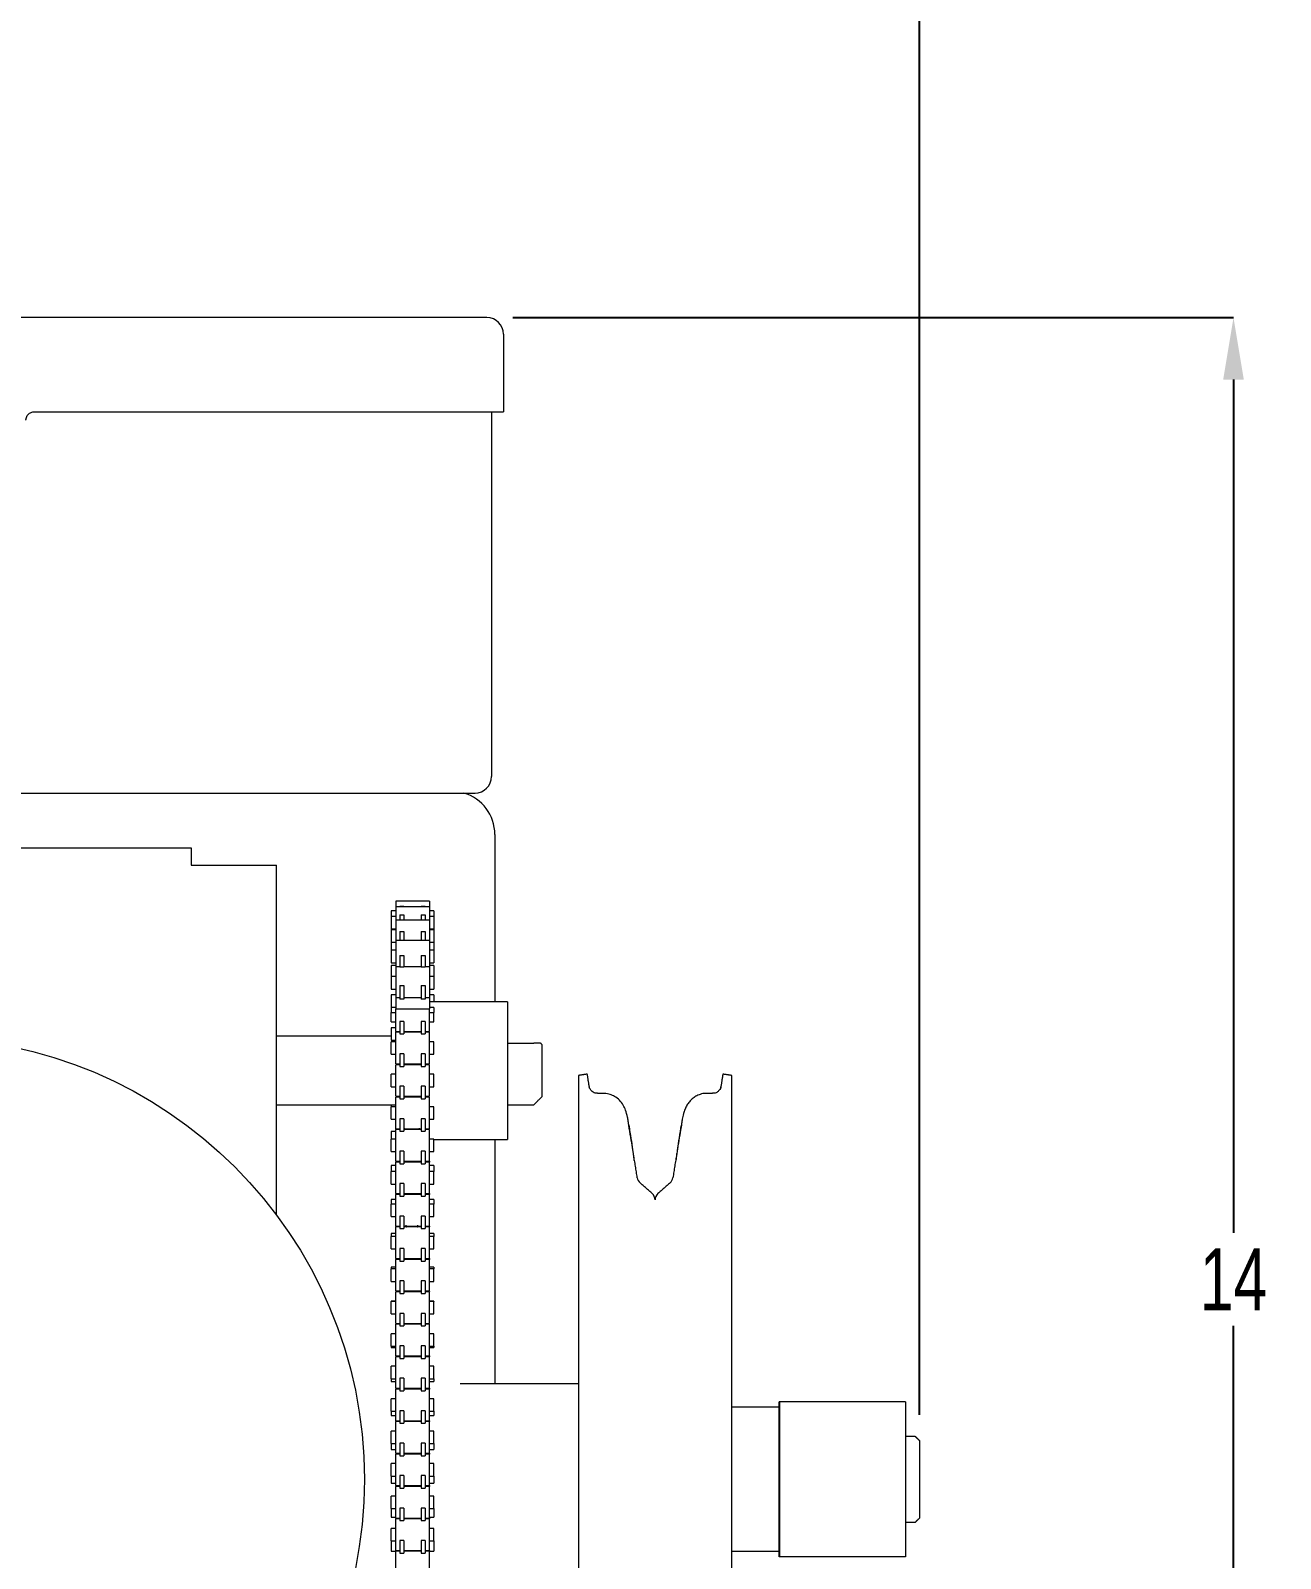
# Model space of a CAD drawing. Header units: inches. Extents: x 2.1 to 23.7, y 8.4 to 18.5.
# Drawn here: x 8.94 to 11.967, y 11.264 to 14.965 of the extents above; entities that cross this region are included whole.
import ezdxf

# ---------------------------------------------------------------- set-up
doc = ezdxf.new("R2010")
doc.units = ezdxf.units.IN
doc.header["$MEASUREMENT"] = 0
doc.header["$PDSIZE"] = -1
doc.layers.add('DIM', color=1, linetype='Continuous')
doc.styles.add('SLDTEXTSTYLE0', font='ARIAL.TTF', dxfattribs={"width": 0.7})
doc.dimstyles.new('SLDDIMSTYLE0', dxfattribs={"dimtxt": 0.15, "dimasz": 0.15, "dimexe": 0, "dimexo": 0.0625, "dimgap": 0.0375, "dimtad": 0, "dimtih": 1, "dimtoh": 1, "dimdec": 3, "dimlfac": 3, "dimrnd": 1e-09, "dimzin": 12, "dimdsep": 46, "dimtxsty": 'SLDTEXTSTYLE0', "dimsah": 1, "dimcen": 0.09, "dimadec": 0, "dimazin": 0, "dimtfac": 1, "dimtdec": 3, "dimtofl": 0, "dimtmove": 0, "dimatfit": 3, "dimfxl": 0, "dimtolj": 1, "dimtzin": 12, "dimarcsym": 0})

# ---------------------------------------------------------------- blocks, each defined once
blk = doc.blocks.new('*D10')
at = {"color": 0, "linetype": 'ByBlock', "lineweight": -2}
for p, q in [((10.1076, 14.2697), (11.8529, 14.2697)), ((11.8529, 14.1197), (11.8529, 12.053)), ((11.8529, 9.7607), (11.8529, 11.8274)), ((9.8657, 9.6107), (11.8529, 9.6107))]:
    blk.add_line(p, q, dxfattribs=at)
at = {"color": 0, "linetype": 'ByBlock'}
for points in [[(11.8529, 14.2697), (11.8279, 14.1197), (11.8779, 14.1197)], [(11.8529, 9.6107), (11.8279, 9.7607), (11.8779, 9.7607)]]:
    blk.add_solid(points, dxfattribs=at)
at = {"layer": 'DEFPOINTS', "color": 0, "linetype": 'ByBlock'}
for p in [(10.0451, 14.2697), (9.8032, 9.6107)]:
    blk.add_point(p, dxfattribs=at)
at = {"color": 0, "linetype": 'ByBlock', "insert": (11.8529, 11.9402), "char_height": 0.15, "attachment_point": 5, "style": 'SLDTEXTSTYLE0'}
blk.add_mtext('14', dxfattribs=at)
blk = doc.blocks.new('*D11')
at = {"color": 0, "linetype": 'ByBlock', "lineweight": -2}
for p, q in [((5.5116, 17.2565), (5.5116, 18.069)), ((5.6616, 18.069), (7.6176, 18.069)), ((10.9422, 18.069), (8.9862, 18.069)), ((11.0922, 11.6122), (11.0922, 18.069))]:
    blk.add_line(p, q, dxfattribs=at)
at = {"color": 0, "linetype": 'ByBlock'}
for points in [[(5.5116, 18.069), (5.6616, 18.094), (5.6616, 18.044)], [(11.0922, 18.069), (10.9422, 18.094), (10.9422, 18.044)]]:
    blk.add_solid(points, dxfattribs=at)
at = {"layer": 'DEFPOINTS', "color": 0, "linetype": 'ByBlock'}
for p in [(5.5116, 17.194), (11.0922, 11.5497)]:
    blk.add_point(p, dxfattribs=at)
at = {"color": 0, "linetype": 'ByBlock', "insert": (8.3019, 18.069), "char_height": 0.15, "attachment_point": 5, "style": 'SLDTEXTSTYLE0'}
blk.add_mtext('16 3/4\\POVERALL LENGTH', dxfattribs=at)

msp = doc.modelspace()

# ---------------------------------------------------------------- linework, layer by layer
at = {"color": 7, "linetype": 'Continuous', "lineweight": 15}
for p, q in [((10.04513, 14.269699), (7.312497, 14.269699)), ((10.085064, 14.229766), (10.085064, 14.041433)), ((8.948814, 14.041433), (10.085064, 14.041433)), ((10.056091, 14.041433), (10.056091, 13.158099)), ((8.829257, 13.118166), (10.016158, 13.118166)), ((10.064341, 13.017821), (10.064341, 12.964999)), ((10.064341, 12.99141), (10.064341, 12.612377)), ((8.829257, 12.98511), (9.328666, 12.98511)), ((9.328666, 12.98511), (9.328666, 12.943443)), ((9.328666, 12.943443), (9.503813, 12.943443)), ((9.503813, 12.943443), (9.53548, 12.943443)), ((9.53548, 12.096021), (9.53548, 12.943443)), ((9.824057, 12.855829), (9.824057, 12.842277)), ((9.824057, 12.842277), (9.824057, 12.809979)), ((9.834058, 12.843695), (9.844057, 12.843695)), ((9.834058, 12.843695), (9.834058, 12.842277)), ((9.844057, 12.843695), (9.844057, 12.842277)), ((9.885724, 12.843695), (9.895724, 12.843695)), ((9.885724, 12.843695), (9.885724, 12.842277)), ((9.895724, 12.843695), (9.895724, 12.842277)), ((9.905724, 12.855829), (9.905724, 12.842277)), ((9.905724, 12.842277), (9.905724, 12.809979)), ((9.813224, 12.832579), (9.813224, 12.819027)), ((9.813224, 12.819027), (9.813224, 12.78886)), ((9.824057, 12.809979), (9.824057, 12.760625)), ((9.834058, 12.823098), (9.844057, 12.823098)), ((9.834058, 12.823098), (9.834058, 12.809979)), ((9.844057, 12.823098), (9.844057, 12.809979)), ((9.885724, 12.823098), (9.895724, 12.823098)), ((9.885724, 12.823098), (9.885724, 12.809979)), ((9.895724, 12.823098), (9.895724, 12.809979)), ((9.905724, 12.809979), (9.905724, 12.760625)), ((9.916558, 12.832579), (9.916558, 12.819027)), ((9.916558, 12.819027), (9.916558, 12.78886)), ((9.813224, 12.78886), (9.813224, 12.786729)), ((9.813224, 12.786729), (9.813224, 12.756562)), ((9.834058, 12.782752), (9.844057, 12.782752)), ((9.834058, 12.782752), (9.834058, 12.760594)), ((9.844057, 12.782752), (9.844057, 12.760594)), ((9.885724, 12.782752), (9.895724, 12.782752)), ((9.885724, 12.782752), (9.885724, 12.760594)), ((9.895724, 12.782752), (9.895724, 12.760594)), ((9.916558, 12.78886), (9.916558, 12.786729)), ((9.916558, 12.786729), (9.916558, 12.756562)), ((9.813224, 12.756562), (9.813224, 12.737375)), ((9.813224, 12.737375), (9.813224, 12.707208)), ((9.824057, 12.760625), (9.824057, 12.696798)), ((9.905724, 12.760625), (9.905724, 12.696798)), ((9.916558, 12.756562), (9.916558, 12.737375)), ((9.916558, 12.737375), (9.916558, 12.707208)), ((9.813224, 12.700269), (9.813224, 12.676362)), ((9.824057, 12.696798), (9.824057, 12.621838)), ((9.834058, 12.72477), (9.844057, 12.72477)), ((9.834058, 12.72477), (9.834058, 12.696114)), ((9.844057, 12.696114), (9.834058, 12.696114)), ((9.844057, 12.72477), (9.844057, 12.696114)), ((9.885724, 12.72477), (9.895724, 12.72477)), ((9.885724, 12.72477), (9.885724, 12.696114)), ((9.895724, 12.696114), (9.885724, 12.696114)), ((9.895724, 12.72477), (9.895724, 12.696114)), ((9.905724, 12.696798), (9.905724, 12.621838)), ((9.916558, 12.700269), (9.916558, 12.676362)), ((9.813224, 12.676362), (9.813224, 12.673548)), ((9.813224, 12.673548), (9.813224, 12.643381)), ((9.916558, 12.676362), (9.916558, 12.673548)), ((9.916558, 12.673548), (9.916558, 12.643381)), ((9.813224, 12.629263), (9.813224, 12.608366)), ((9.824057, 12.621838), (9.824057, 12.595169)), ((9.834058, 12.652185), (9.844057, 12.652185)), ((9.834058, 12.652185), (9.834058, 12.61853)), ((9.844057, 12.652185), (9.844057, 12.61853)), ((9.885724, 12.652185), (9.895724, 12.652185)), ((9.885724, 12.652185), (9.885724, 12.61853)), ((9.895724, 12.652185), (9.895724, 12.61853)), ((9.905724, 12.621838), (9.905724, 12.595169)), ((9.916558, 12.629263), (9.916558, 12.612377)), ((9.813224, 12.608366), (9.813224, 12.599096)), ((9.813224, 12.598588), (9.813224, 12.586658)), ((9.813224, 12.586658), (9.824057, 12.586658)), ((9.813224, 12.563887), (9.813224, 12.586658)), ((9.824057, 12.540637), (9.824057, 12.595169)), ((9.824057, 12.595169), (9.905724, 12.595169)), ((9.844057, 12.61853), (9.834058, 12.61853)), ((9.895724, 12.61853), (9.885724, 12.61853)), ((9.905724, 12.540637), (9.905724, 12.595169)), ((9.905724, 12.586658), (9.916558, 12.586658)), ((9.916558, 12.598588), (9.916558, 12.586658)), ((9.916558, 12.563887), (9.916558, 12.586658)), ((10.094891, 12.612377), (10.094891, 12.279043)), ((9.813224, 12.54944), (9.813224, 12.531858)), ((9.844057, 12.565008), (9.834058, 12.565008)), ((9.834058, 12.565008), (9.834058, 12.534637)), ((9.844057, 12.565008), (9.844057, 12.534637)), ((9.895724, 12.565008), (9.885724, 12.565008)), ((9.885724, 12.565008), (9.885724, 12.534637)), ((9.895724, 12.565008), (9.895724, 12.534637)), ((9.813224, 12.531858), (9.813224, 12.519274)), ((9.813224, 12.485301), (9.813224, 12.515468)), ((9.824057, 12.540637), (9.824057, 12.538717)), ((9.824057, 12.462051), (9.824057, 12.538717)), ((9.834058, 12.534637), (9.844057, 12.534637)), ((9.885724, 12.534637), (9.895724, 12.534637)), ((9.905724, 12.462051), (9.905724, 12.538717)), ((9.916558, 12.485301), (9.916558, 12.515468)), ((10.094891, 12.511877), (10.158224, 12.511877)), ((9.844057, 12.486421), (9.834058, 12.486421)), ((9.834058, 12.486421), (9.834058, 12.456051)), ((9.844057, 12.486421), (9.844057, 12.456051)), ((9.895724, 12.486421), (9.885724, 12.486421)), ((9.885724, 12.486421), (9.885724, 12.456051)), ((9.895724, 12.486421), (9.895724, 12.456051)), ((10.178224, 12.508877), (10.178224, 12.44571)), ((9.813224, 12.406715), (9.813224, 12.436881)), ((9.824057, 12.383465), (9.824057, 12.460131)), ((9.834058, 12.456051), (9.844057, 12.456051)), ((9.885724, 12.456051), (9.895724, 12.456051)), ((9.905724, 12.383465), (9.905724, 12.460131)), ((9.916558, 12.406715), (9.916558, 12.436881)), ((10.178224, 12.44571), (10.178224, 12.382543)), ((9.844057, 12.407835), (9.834058, 12.407835)), ((9.834058, 12.407835), (9.834058, 12.377465)), ((9.844057, 12.407835), (9.844057, 12.377465)), ((9.895724, 12.407835), (9.885724, 12.407835)), ((9.885724, 12.407835), (9.885724, 12.377465)), ((9.895724, 12.407835), (9.895724, 12.377465)), ((10.266657, 12.433977), (10.266657, 11.392864)), ((10.637791, 10.899033), (10.637791, 12.433977)), ((9.813224, 12.362543), (9.813224, 12.358295)), ((9.824057, 12.304879), (9.824057, 12.381545)), ((9.834058, 12.377465), (9.844057, 12.377465)), ((9.885724, 12.377465), (9.895724, 12.377465)), ((9.905724, 12.304879), (9.905724, 12.381545)), ((9.813224, 12.328129), (9.813224, 12.358295)), ((9.844057, 12.329249), (9.834058, 12.329249)), ((9.834058, 12.329249), (9.834058, 12.298879)), ((9.844057, 12.329249), (9.844057, 12.298879)), ((9.895724, 12.329249), (9.885724, 12.329249)), ((9.885724, 12.329249), (9.885724, 12.298879)), ((9.895724, 12.329249), (9.895724, 12.298879)), ((9.916558, 12.328129), (9.916558, 12.358295)), ((9.813224, 12.298125), (9.813224, 12.287385)), ((9.813224, 12.287385), (9.813224, 12.279709)), ((9.824057, 12.304879), (9.824057, 12.302959)), ((9.824057, 12.226293), (9.824057, 12.302959)), ((9.834058, 12.298879), (9.844057, 12.298879)), ((9.844808, 12.304879), (9.844808, 12.302762)), ((9.881557, 12.304879), (9.881557, 12.302762)), ((9.885724, 12.298879), (9.895724, 12.298879)), ((9.905724, 12.226293), (9.905724, 12.302959)), ((9.813224, 12.249542), (9.813224, 12.279709)), ((9.844057, 12.250663), (9.834058, 12.250663)), ((9.834058, 12.250663), (9.834058, 12.220293)), ((9.844057, 12.250663), (9.844057, 12.220293)), ((9.895724, 12.250663), (9.885724, 12.250663)), ((9.885724, 12.250663), (9.885724, 12.220293)), ((9.895724, 12.250663), (9.895724, 12.220293)), ((9.916558, 12.249542), (9.916558, 12.279709)), ((10.064341, 12.279043), (10.064341, 11.687466)), ((9.813224, 12.21595), (9.813224, 12.20521)), ((9.824057, 12.226293), (9.824057, 12.224373)), ((9.824057, 12.147706), (9.824057, 12.224373)), ((9.834058, 12.220293), (9.844057, 12.220293)), ((9.844808, 12.226293), (9.844808, 12.224373)), ((9.881557, 12.224373), (9.881557, 12.226293)), ((9.885724, 12.220293), (9.895724, 12.220293)), ((9.905724, 12.226293), (9.905724, 12.224373)), ((9.905724, 12.147706), (9.905724, 12.224373)), ((9.916558, 12.21595), (9.916558, 12.20521)), ((9.813224, 12.20521), (9.813224, 12.201123)), ((9.813224, 12.170956), (9.813224, 12.201123)), ((9.916558, 12.20521), (9.916558, 12.201123)), ((9.916558, 12.170956), (9.916558, 12.201123)), ((9.824057, 12.147706), (9.824057, 12.145787)), ((9.824057, 12.06912), (9.824057, 12.145787)), ((9.844057, 12.172077), (9.834058, 12.172077)), ((9.834058, 12.172077), (9.834058, 12.141707)), ((9.834058, 12.141707), (9.844057, 12.141707)), ((9.844057, 12.172077), (9.844057, 12.141707)), ((9.844808, 12.147706), (9.844808, 12.145787)), ((9.881557, 12.147706), (9.881557, 12.145787)), ((9.895724, 12.172077), (9.885724, 12.172077)), ((9.885724, 12.172077), (9.885724, 12.141707)), ((9.885724, 12.141707), (9.895724, 12.141707)), ((9.895724, 12.172077), (9.895724, 12.141707)), ((9.905724, 12.147706), (9.905724, 12.145787)), ((9.905724, 12.06912), (9.905724, 12.145787)), ((9.813224, 12.133776), (9.813224, 12.123036)), ((9.813224, 12.123036), (9.813224, 12.122537)), ((9.813224, 12.09237), (9.813224, 12.122537)), ((9.916558, 12.133776), (9.916558, 12.123036)), ((9.916558, 12.123036), (9.916558, 12.122537)), ((9.916558, 12.09237), (9.916558, 12.122537)), ((9.824057, 12.06912), (9.824057, 12.067201)), ((9.824057, 11.990534), (9.824057, 12.067201)), ((9.844057, 12.093491), (9.834058, 12.093491)), ((9.834058, 12.093491), (9.834058, 12.063121)), ((9.844057, 12.093491), (9.844057, 12.063121)), ((9.895724, 12.093491), (9.885724, 12.093491)), ((9.885724, 12.093491), (9.885724, 12.063121)), ((9.895724, 12.093491), (9.895724, 12.063121)), ((9.905724, 12.06912), (9.905724, 12.067201)), ((9.905724, 11.990534), (9.905724, 12.067201)), ((9.813224, 12.051601), (9.813224, 12.043951)), ((9.813224, 12.013784), (9.813224, 12.043951)), ((9.834058, 12.063121), (9.844057, 12.063121)), ((9.885724, 12.063121), (9.895724, 12.063121)), ((9.916558, 12.051601), (9.916558, 12.043951)), ((9.916558, 12.013784), (9.916558, 12.043951)), ((9.844057, 12.014905), (9.834058, 12.014905)), ((9.834058, 12.014905), (9.834058, 11.984534)), ((9.844057, 12.014905), (9.844057, 11.984534)), ((9.895724, 12.014905), (9.885724, 12.014905)), ((9.885724, 12.014905), (9.885724, 11.984534)), ((9.895724, 12.014905), (9.895724, 11.984534)), ((9.813224, 11.969427), (9.813224, 11.965365)), ((9.813224, 11.935198), (9.813224, 11.965365)), ((9.824057, 11.990534), (9.824057, 11.988615)), ((9.824057, 11.911948), (9.824057, 11.988615)), ((9.834058, 11.984534), (9.844057, 11.984534)), ((9.885724, 11.984534), (9.895724, 11.984534)), ((9.905724, 11.990534), (9.905724, 11.988615)), ((9.905724, 11.911948), (9.905724, 11.988615)), ((9.916558, 11.969427), (9.916558, 11.965365)), ((9.916558, 11.935198), (9.916558, 11.965365)), ((9.844057, 11.936319), (9.834058, 11.936319)), ((9.834058, 11.936319), (9.834058, 11.905948)), ((9.844057, 11.936319), (9.844057, 11.905948)), ((9.895724, 11.936319), (9.885724, 11.936319)), ((9.885724, 11.936319), (9.885724, 11.905948)), ((9.895724, 11.936319), (9.895724, 11.905948)), ((9.813224, 11.887252), (9.813224, 11.886779)), ((9.813224, 11.856612), (9.813224, 11.886779)), ((9.824057, 11.910502), (9.824057, 11.910029)), ((9.824057, 11.833362), (9.824057, 11.910029)), ((9.834058, 11.905948), (9.844057, 11.905948)), ((9.885724, 11.905948), (9.895724, 11.905948)), ((9.905724, 11.910502), (9.905724, 11.910029)), ((9.905724, 11.833362), (9.905724, 11.910029)), ((9.916558, 11.887252), (9.916558, 11.886779)), ((9.916558, 11.856612), (9.916558, 11.886779)), ((9.844057, 11.857732), (9.834058, 11.857732)), ((9.834058, 11.857732), (9.834058, 11.827362)), ((9.844057, 11.857732), (9.844057, 11.827362)), ((9.895724, 11.857732), (9.885724, 11.857732)), ((9.885724, 11.857732), (9.885724, 11.827362)), ((9.895724, 11.857732), (9.895724, 11.827362)), ((9.813224, 11.778026), (9.813224, 11.808193)), ((9.824057, 11.754776), (9.824057, 11.831442)), ((9.834058, 11.827362), (9.844057, 11.827362)), ((9.885724, 11.827362), (9.895724, 11.827362)), ((9.905724, 11.754776), (9.905724, 11.831442)), ((9.916558, 11.778026), (9.916558, 11.808193)), ((9.813224, 11.778026), (9.813224, 11.774911)), ((9.844057, 11.779146), (9.834058, 11.779146)), ((9.834058, 11.779146), (9.834058, 11.748776)), ((9.844057, 11.779146), (9.844057, 11.748776)), ((9.895724, 11.779146), (9.885724, 11.779146)), ((9.885724, 11.779146), (9.885724, 11.748776)), ((9.895724, 11.779146), (9.895724, 11.748776)), ((9.916558, 11.778026), (9.916558, 11.774911)), ((9.824057, 11.754776), (9.824057, 11.752856)), ((9.824057, 11.67619), (9.824057, 11.752856)), ((9.834058, 11.748776), (9.844057, 11.748776)), ((9.885724, 11.748776), (9.895724, 11.748776)), ((9.905724, 11.754776), (9.905724, 11.752856)), ((9.905724, 11.67619), (9.905724, 11.752856)), ((9.813224, 11.69944), (9.813224, 11.729606)), ((9.813224, 11.69944), (9.813224, 11.692737)), ((9.844057, 11.70056), (9.834058, 11.70056)), ((9.834058, 11.70056), (9.834058, 11.67019)), ((9.844057, 11.70056), (9.844057, 11.67019)), ((9.895724, 11.70056), (9.885724, 11.70056)), ((9.885724, 11.70056), (9.885724, 11.67019)), ((9.895724, 11.70056), (9.895724, 11.67019)), ((9.916558, 11.69944), (9.916558, 11.729606)), ((9.916558, 11.69944), (9.916558, 11.692737)), ((9.824057, 11.67619), (9.824057, 11.67427)), ((9.824057, 11.597604), (9.824057, 11.67427)), ((9.834058, 11.67019), (9.844057, 11.67019)), ((9.885724, 11.67019), (9.895724, 11.67019)), ((9.905724, 11.67619), (9.905724, 11.67427)), ((9.905724, 11.597604), (9.905724, 11.67427)), ((9.813224, 11.620854), (9.813224, 11.65102)), ((9.844057, 11.621974), (9.834058, 11.621974)), ((9.834058, 11.621974), (9.834058, 11.591604)), ((9.844057, 11.621974), (9.844057, 11.591604)), ((9.895724, 11.621974), (9.885724, 11.621974)), ((9.885724, 11.621974), (9.885724, 11.591604)), ((9.895724, 11.621974), (9.895724, 11.591604)), ((9.916558, 11.620854), (9.916558, 11.65102)), ((11.058891, 11.643199), (11.058891, 11.268199)), ((9.813224, 11.620854), (9.813224, 11.610562)), ((9.824057, 11.597604), (9.824057, 11.595684)), ((9.824057, 11.519017), (9.824057, 11.595684)), ((9.834058, 11.591604), (9.844057, 11.591604)), ((9.885724, 11.591604), (9.895724, 11.591604)), ((9.905724, 11.597604), (9.905724, 11.595684)), ((9.905724, 11.519017), (9.905724, 11.595684)), ((9.916558, 11.620854), (9.916558, 11.610562)), ((9.813224, 11.542267), (9.813224, 11.572434)), ((9.916558, 11.542267), (9.916558, 11.572434)), ((11.092224, 11.549699), (11.092224, 11.455699)), ((9.813224, 11.542267), (9.813224, 11.528388)), ((9.824057, 11.519017), (9.824057, 11.517098)), ((9.824057, 11.440431), (9.824057, 11.517098)), ((9.844057, 11.543388), (9.834058, 11.543388)), ((9.834058, 11.543388), (9.834058, 11.513018)), ((9.834058, 11.513018), (9.844057, 11.513018)), ((9.844057, 11.543388), (9.844057, 11.513018)), ((9.895724, 11.543388), (9.885724, 11.543388)), ((9.885724, 11.543388), (9.885724, 11.513018)), ((9.885724, 11.513018), (9.895724, 11.513018)), ((9.895724, 11.543388), (9.895724, 11.513018)), ((9.905724, 11.519017), (9.905724, 11.517098)), ((9.905724, 11.440431), (9.905724, 11.517098)), ((9.916558, 11.542267), (9.916558, 11.528388)), ((9.813224, 11.463681), (9.813224, 11.493848)), ((9.916558, 11.463681), (9.916558, 11.493848)), ((9.813224, 11.463681), (9.813224, 11.446213)), ((9.824057, 11.440431), (9.824057, 11.438512)), ((9.824057, 11.361845), (9.824057, 11.438512)), ((9.844057, 11.464802), (9.834058, 11.464802)), ((9.834058, 11.464802), (9.834058, 11.434432)), ((9.844057, 11.464802), (9.844057, 11.434432)), ((9.895724, 11.464802), (9.885724, 11.464802)), ((9.885724, 11.464802), (9.885724, 11.434432)), ((9.895724, 11.464802), (9.895724, 11.434432)), ((9.905724, 11.440431), (9.905724, 11.438512)), ((9.905724, 11.361845), (9.905724, 11.438512)), ((9.916558, 11.463681), (9.916558, 11.446213)), ((11.092224, 11.455699), (11.092224, 11.361699)), ((9.813224, 11.385095), (9.813224, 11.415262)), ((9.834058, 11.434432), (9.844057, 11.434432)), ((9.885724, 11.434432), (9.895724, 11.434432)), ((9.916558, 11.385095), (9.916558, 11.415262)), ((9.813224, 11.385095), (9.813224, 11.364039)), ((9.844057, 11.386216), (9.834058, 11.386216)), ((9.834058, 11.386216), (9.834058, 11.355846)), ((9.844057, 11.386216), (9.844057, 11.355846)), ((9.895724, 11.386216), (9.885724, 11.386216)), ((9.885724, 11.386216), (9.885724, 11.355846)), ((9.895724, 11.386216), (9.895724, 11.355846)), ((9.916558, 11.385095), (9.916558, 11.364039)), ((10.266657, 11.392864), (10.266657, 10.899033)), ((9.813224, 11.306509), (9.813224, 11.336676)), ((9.824057, 11.361845), (9.824057, 11.359926)), ((9.824057, 11.283259), (9.824057, 11.359926)), ((9.834058, 11.355846), (9.844057, 11.355846)), ((9.885724, 11.355846), (9.895724, 11.355846)), ((9.905724, 11.361845), (9.905724, 11.359926)), ((9.905724, 11.283259), (9.905724, 11.359926)), ((9.916558, 11.306509), (9.916558, 11.336676)), ((9.813224, 11.306509), (9.813224, 11.301291)), ((9.813224, 11.301291), (9.813224, 11.281865)), ((9.844057, 11.30763), (9.834058, 11.30763)), ((9.834058, 11.30763), (9.834058, 11.277259)), ((9.844057, 11.30763), (9.844057, 11.277259)), ((9.895724, 11.30763), (9.885724, 11.30763)), ((9.885724, 11.30763), (9.885724, 11.277259)), ((9.895724, 11.30763), (9.895724, 11.277259)), ((9.916558, 11.306509), (9.916558, 11.301291)), ((9.916558, 11.301291), (9.916558, 11.281865)), ((9.824057, 11.283259), (9.824057, 11.281865)), ((9.824057, 11.204673), (9.824057, 11.28134)), ((9.834058, 11.277259), (9.844057, 11.277259)), ((9.885724, 11.277259), (9.895724, 11.277259)), ((9.905724, 11.283259), (9.905724, 11.281865)), ((9.905724, 11.204673), (9.905724, 11.28134))]:
    msp.add_line(p, q, dxfattribs=at)
msp.add_line((10.752891, 11.643199), (10.752891, 11.268199))
msp.add_circle((8.678224, 11.455699), 1.07, dxfattribs=at)
for centre, radius, start, end in [((10.04513, 14.229766), 0.039933, 360, 90), ((10.016158, 13.158099), 0.039933, 270, 0), ((9.960008, 13.017983), 0.104333, 359.91106, 73.785622), ((10.429656, 12.189693), 0.020833, 189, 228.326349), ((10.474793, 12.189693), 0.020833, 311.673651, 351), ((10.431391, 12.132366), 0.020833, 0, 48.326349), ((10.473058, 12.132366), 0.020833, 131.673651, 180)]:
    msp.add_arc(centre, radius, start, end, dxfattribs=at)
for points, knots in [([(8.928814, 14.021433), (8.928808, 14.02165), (8.928796, 14.022084), (8.929064, 14.025432), (8.930485, 14.029988), (8.933404, 14.034549), (8.937489, 14.038203), (8.942703, 14.040877), (8.946716, 14.041242), (8.948814, 14.041433)], [0, 0, 0, 0, 0.15688228, 0.31393153, 0.46452556, 0.59462362, 0.71734581, 0.85229492, 1, 1, 1, 1]), ([(9.881515, 12.538717), (9.881514, 12.539112), (9.881512, 12.539803), (9.881478, 12.540386), (9.881463, 12.540637)], [0, 0, 0, 0, 0.57091797, 1, 1, 1, 1]), ([(10.174576, 12.511877), (10.174774, 12.511877), (10.176497, 12.511877), (10.168738, 12.511877), (10.160773, 12.511877), (10.158224, 12.511877)], [0, 0, 0, 0, 0.08100741, 0.70587142, 1, 1, 1, 1]), ([(9.881514, 12.460131), (9.881512, 12.460444), (9.881508, 12.461176), (9.881465, 12.461732), (9.881441, 12.462051)], [0, 0, 0, 0, 0.42709791, 1, 1, 1, 1]), ([(10.313067, 12.390791), (10.31118, 12.390813), (10.307296, 12.390858), (10.302182, 12.393252), (10.298214, 12.39637), (10.295605, 12.399623), (10.294087, 12.402437), (10.293353, 12.404367), (10.293048, 12.405368), (10.292892, 12.405965), (10.292819, 12.406284), (10.29284, 12.406224), (10.292937, 12.40569), (10.292968, 12.405521)], [0, 0, 0, 0, 0.1456813, 0.29991845, 0.42908523, 0.53770768, 0.62441348, 0.68195579, 0.72067564, 0.76234711, 0.82538736, 0.94476572, 1, 1, 1, 1]), ([(10.611537, 12.405841), (10.611593, 12.406095), (10.611669, 12.406443), (10.611454, 12.405548), (10.611092, 12.404348), (10.610074, 12.401714), (10.607286, 12.397146), (10.601847, 12.392834), (10.59598, 12.390502), (10.592561, 12.390778), (10.591516, 12.390862)], [0, 0, 0, 0, 0.17482651, 0.23940534, 0.28652713, 0.34666808, 0.50030938, 0.71865944, 0.91407338, 1, 1, 1, 1]), ([(10.387149, 12.323117), (10.3866, 12.326422), (10.385077, 12.335595), (10.381574, 12.348832), (10.375143, 12.362791), (10.366519, 12.374333), (10.355391, 12.383219), (10.342997, 12.388533), (10.333585, 12.390892), (10.32824, 12.390338), (10.327358, 12.390247)], [0, 0, 0, 0, 0.10161476, 0.28206412, 0.41294412, 0.5649588, 0.71454878, 0.83752958, 0.97318518, 1, 1, 1, 1]), ([(10.577083, 12.3902), (10.576163, 12.390308), (10.570909, 12.390923), (10.561837, 12.388598), (10.551046, 12.384145), (10.542227, 12.377906), (10.535029, 12.370558), (10.529139, 12.362064), (10.524421, 12.35236), (10.520654, 12.340868), (10.518566, 12.330942), (10.517561, 12.324733), (10.5173, 12.323117)], [0, 0, 0, 0, 0.02800279, 0.15979568, 0.27496126, 0.38167787, 0.4837817, 0.58503866, 0.69320039, 0.80930384, 0.95037865, 1, 1, 1, 1]), ([(9.845009, 12.306077), (9.844917, 12.305374), (9.844809, 12.304556), (9.844808, 12.302985), (9.844808, 12.302762)], [0, 0, 0, 0, 0.85848209, 1, 1, 1, 1]), ([(9.881557, 12.302762), (9.881553, 12.303618), (9.881544, 12.305094), (9.881412, 12.305786), (9.881356, 12.306077)], [0, 0, 0, 0, 0.57964907, 1, 1, 1, 1]), ([(10.400325, 12.241701), (10.400318, 12.241746), (10.399786, 12.245195), (10.397629, 12.25832), (10.393539, 12.283239), (10.390256, 12.3037), (10.388617, 12.313915)], [0, 0, 0, 0, 0.00442611, 0.33589751, 0.66845701, 1, 1, 1, 1]), ([(10.388617, 12.313791), (10.389536, 12.307953), (10.392065, 12.291894), (10.395889, 12.266982), (10.399481, 12.242438), (10.400567, 12.233003), (10.401111, 12.228275)], [0, 0, 0, 0, 0.16030918, 0.44094855, 0.71987371, 1, 1, 1, 1]), ([(10.503338, 12.228275), (10.503577, 12.230492), (10.504284, 12.237054), (10.506768, 12.254939), (10.510923, 12.28254), (10.514197, 12.303384), (10.515832, 12.313791)], [0, 0, 0, 0, 0.14516697, 0.42977919, 0.71532463, 1, 1, 1, 1]), ([(10.515832, 12.313915), (10.514911, 12.308159), (10.512379, 12.292328), (10.508594, 12.269107), (10.505493, 12.250318), (10.504637, 12.244844), (10.504359, 12.243066)], [0, 0, 0, 0, 0.18770792, 0.51631532, 0.84291378, 1, 1, 1, 1])]:
    msp.add_open_spline(points, degree=3, knots=knots, dxfattribs=at)
for points in [[(9.905724, 12.855829), (9.824057, 12.855829)], [(9.905724, 12.842277), (9.824057, 12.842277)], [(9.824057, 12.832579), (9.813224, 12.832579)], [(9.824057, 12.819027), (9.813224, 12.819027)], [(9.905724, 12.809979), (9.824057, 12.809979)], [(9.916558, 12.832579), (9.905724, 12.832579)], [(9.916558, 12.819027), (9.905724, 12.819027)], [(9.813224, 12.78886), (9.824057, 12.78886)], [(9.824057, 12.786729), (9.813224, 12.786729)], [(9.905724, 12.78886), (9.916558, 12.78886)], [(9.916558, 12.786729), (9.905724, 12.786729)], [(9.813224, 12.756562), (9.824057, 12.756562)], [(9.824057, 12.737375), (9.813224, 12.737375)], [(9.905724, 12.760625), (9.824057, 12.760625)], [(9.905724, 12.756562), (9.916558, 12.756562)], [(9.916558, 12.737375), (9.905724, 12.737375)], [(9.813224, 12.707208), (9.824057, 12.707208)], [(9.824057, 12.700269), (9.813224, 12.700269)], [(9.834058, 12.696798), (9.824057, 12.696798)], [(9.885724, 12.696798), (9.844057, 12.696798)], [(9.905724, 12.696798), (9.895724, 12.696798)], [(9.905724, 12.707208), (9.916558, 12.707208)], [(9.916558, 12.700269), (9.905724, 12.700269)], [(9.824057, 12.673548), (9.813224, 12.673548)], [(9.916558, 12.673548), (9.905724, 12.673548)], [(9.813224, 12.643381), (9.824057, 12.643381)], [(9.824057, 12.629263), (9.813224, 12.629263)], [(9.834058, 12.621838), (9.824057, 12.621838)], [(9.885724, 12.621838), (9.844057, 12.621838)], [(9.905724, 12.621838), (9.895724, 12.621838)], [(9.905724, 12.643381), (9.916558, 12.643381)], [(9.916558, 12.629263), (9.905724, 12.629263)], [(9.813224, 12.599096), (9.824057, 12.599096)], [(9.824057, 12.598588), (9.813224, 12.598588)], [(10.094891, 12.612377), (9.905724, 12.612377)], [(9.916558, 12.598588), (9.905724, 12.598588)], [(9.813224, 12.563887), (9.824057, 12.563887)], [(9.824057, 12.54944), (9.813224, 12.54944)], [(9.905724, 12.563887), (9.916558, 12.563887)], [(9.813224, 12.528877), (9.53548, 12.528877)], [(9.813224, 12.519274), (9.824057, 12.519274)], [(9.824057, 12.515468), (9.813224, 12.515468)], [(9.824057, 12.540637), (9.834058, 12.540637)], [(9.834058, 12.538717), (9.824057, 12.538717)], [(9.844057, 12.540637), (9.885724, 12.540637)], [(9.885724, 12.538717), (9.844057, 12.538717)], [(9.844941, 12.540637), (9.844881, 12.538717)], [(9.895724, 12.540637), (9.905724, 12.540637)], [(9.905724, 12.538717), (9.895724, 12.538717)], [(9.916558, 12.515468), (9.905724, 12.515468)], [(10.178224, 12.508877), (10.175224, 12.511877)], [(9.813224, 12.485301), (9.824057, 12.485301)], [(9.905724, 12.485301), (9.916558, 12.485301)], [(9.824057, 12.436881), (9.813224, 12.436881)], [(9.824057, 12.462051), (9.834058, 12.462051)], [(9.834058, 12.460131), (9.824057, 12.460131)], [(9.844057, 12.462051), (9.885724, 12.462051)], [(9.885724, 12.460131), (9.844057, 12.460131)], [(9.844957, 12.462051), (9.844887, 12.460131)], [(9.895724, 12.462051), (9.905724, 12.462051)], [(9.905724, 12.460131), (9.895724, 12.460131)], [(9.916558, 12.436881), (9.905724, 12.436881)], [(10.288058, 12.437366), (10.266657, 12.433977)], [(10.293013, 12.406076), (10.288058, 12.437366)], [(10.616391, 12.437366), (10.61141, 12.405916)], [(10.637791, 12.433977), (10.616391, 12.437366)], [(9.813224, 12.406715), (9.824057, 12.406715)], [(9.905724, 12.406715), (9.916558, 12.406715)], [(10.610861, 12.402022), (10.611565, 12.405836)], [(9.53548, 12.362543), (9.824057, 12.362543)], [(9.824057, 12.383465), (9.834058, 12.383465)], [(9.834058, 12.381545), (9.824057, 12.381545)], [(9.844057, 12.383465), (9.885724, 12.383465)], [(9.885724, 12.381545), (9.844057, 12.381545)], [(9.845009, 12.383204), (9.84493, 12.381545)], [(9.881493, 12.381545), (9.881356, 12.383204)], [(9.895724, 12.383465), (9.905724, 12.383465)], [(9.905724, 12.381545), (9.895724, 12.381545)], [(10.094891, 12.362543), (10.158224, 12.362543)], [(10.158224, 12.362543), (10.178224, 12.382543)], [(10.327381, 12.390535), (10.312994, 12.390535)], [(10.591486, 12.390535), (10.577067, 12.390535)], [(9.824057, 12.358295), (9.813224, 12.358295)], [(9.813224, 12.328129), (9.824057, 12.328129)], [(9.916558, 12.358295), (9.905724, 12.358295)], [(9.905724, 12.328129), (9.916558, 12.328129)], [(9.824057, 12.298125), (9.813224, 12.298125)], [(9.824057, 12.304879), (9.834058, 12.304879)], [(9.834058, 12.302959), (9.824057, 12.302959)], [(9.844057, 12.304879), (9.885724, 12.304879)], [(9.885724, 12.302959), (9.844057, 12.302959)], [(9.895724, 12.304879), (9.905724, 12.304879)], [(9.905724, 12.302959), (9.895724, 12.302959)], [(10.388617, 12.313915), (10.387151, 12.323085)], [(10.517297, 12.323085), (10.515832, 12.313915)], [(9.824057, 12.279709), (9.813224, 12.279709)], [(9.916558, 12.279709), (9.905724, 12.279709)], [(9.916558, 12.279043), (10.094891, 12.279043)], [(9.813224, 12.249542), (9.824057, 12.249542)], [(9.824057, 12.21595), (9.813224, 12.21595)], [(9.824057, 12.226293), (9.834058, 12.226293)], [(9.834058, 12.224373), (9.824057, 12.224373)], [(9.844057, 12.226293), (9.885724, 12.226293)], [(9.885724, 12.224373), (9.844057, 12.224373)], [(9.895724, 12.226293), (9.905724, 12.226293)], [(9.905724, 12.224373), (9.895724, 12.224373)], [(9.905724, 12.249542), (9.916558, 12.249542)], [(9.916558, 12.21595), (9.905724, 12.21595)], [(10.409079, 12.186434), (10.400326, 12.241701)], [(10.50434, 12.243069), (10.49537, 12.186434)], [(9.824057, 12.201123), (9.813224, 12.201123)], [(9.916558, 12.201123), (9.905724, 12.201123)], [(9.813224, 12.170956), (9.824057, 12.170956)], [(9.824057, 12.147706), (9.834058, 12.147706)], [(9.834058, 12.145787), (9.824057, 12.145787)], [(9.844057, 12.147706), (9.885724, 12.147706)], [(9.885724, 12.145787), (9.844057, 12.145787)], [(9.895724, 12.147706), (9.905724, 12.147706)], [(9.905724, 12.145787), (9.895724, 12.145787)], [(9.905724, 12.170956), (9.916558, 12.170956)], [(10.445243, 12.147927), (10.415804, 12.174132)], [(10.488644, 12.174132), (10.459206, 12.147927)], [(9.824057, 12.133776), (9.813224, 12.133776)], [(9.824057, 12.122537), (9.813224, 12.122537)], [(9.916558, 12.133776), (9.905724, 12.133776)], [(9.916558, 12.122537), (9.905724, 12.122537)], [(9.813224, 12.09237), (9.824057, 12.09237)], [(9.824057, 12.06912), (9.834058, 12.06912)], [(9.834058, 12.067201), (9.824057, 12.067201)], [(9.844057, 12.06912), (9.885724, 12.06912)], [(9.885724, 12.067201), (9.844057, 12.067201)], [(9.848641, 12.071054), (9.850008, 12.067201)], [(9.876466, 12.067201), (9.877724, 12.071054)], [(9.895724, 12.06912), (9.905724, 12.06912)], [(9.905724, 12.067201), (9.895724, 12.067201)], [(9.905724, 12.09237), (9.916558, 12.09237)], [(9.824057, 12.051601), (9.813224, 12.051601)], [(9.824057, 12.043951), (9.813224, 12.043951)], [(9.916558, 12.051601), (9.905724, 12.051601)], [(9.916558, 12.043951), (9.905724, 12.043951)], [(9.813224, 12.013784), (9.824057, 12.013784)], [(9.905724, 12.013784), (9.916558, 12.013784)], [(9.824057, 11.969427), (9.813224, 11.969427)], [(9.824057, 11.965365), (9.813224, 11.965365)], [(9.824057, 11.990534), (9.834058, 11.990534)], [(9.834058, 11.988615), (9.824057, 11.988615)], [(9.844057, 11.990534), (9.885724, 11.990534)], [(9.885724, 11.988615), (9.844057, 11.988615)], [(9.895724, 11.990534), (9.905724, 11.990534)], [(9.905724, 11.988615), (9.895724, 11.988615)], [(9.916558, 11.969427), (9.905724, 11.969427)], [(9.916558, 11.965365), (9.905724, 11.965365)], [(9.813224, 11.935198), (9.824057, 11.935198)], [(9.905724, 11.935198), (9.916558, 11.935198)], [(9.824057, 11.887252), (9.813224, 11.887252)], [(9.824057, 11.886779), (9.813224, 11.886779)], [(9.824057, 11.911948), (9.834058, 11.911948)], [(9.834058, 11.910502), (9.824057, 11.910502)], [(9.834058, 11.910029), (9.824057, 11.910029)], [(9.844057, 11.911948), (9.885724, 11.911948)], [(9.885724, 11.910502), (9.844057, 11.910502)], [(9.885724, 11.910029), (9.844057, 11.910029)], [(9.895724, 11.911948), (9.905724, 11.911948)], [(9.905724, 11.910502), (9.895724, 11.910502)], [(9.905724, 11.910029), (9.895724, 11.910029)], [(9.916558, 11.887252), (9.905724, 11.887252)], [(9.916558, 11.886779), (9.905724, 11.886779)], [(9.813224, 11.856612), (9.824057, 11.856612)], [(9.905724, 11.856612), (9.916558, 11.856612)], [(9.824057, 11.808193), (9.813224, 11.808193)], [(9.824057, 11.833362), (9.834058, 11.833362)], [(9.834058, 11.831442), (9.824057, 11.831442)], [(9.844057, 11.833362), (9.885724, 11.833362)], [(9.885724, 11.831442), (9.844057, 11.831442)], [(9.895724, 11.833362), (9.905724, 11.833362)], [(9.905724, 11.831442), (9.895724, 11.831442)], [(9.916558, 11.808193), (9.905724, 11.808193)], [(9.813224, 11.778026), (9.824057, 11.778026)], [(9.813224, 11.774911), (9.824057, 11.774911)], [(9.905724, 11.778026), (9.916558, 11.778026)], [(9.905724, 11.774911), (9.916558, 11.774911)], [(9.824057, 11.754776), (9.834058, 11.754776)], [(9.834058, 11.752856), (9.824057, 11.752856)], [(9.844057, 11.754776), (9.885724, 11.754776)], [(9.885724, 11.752856), (9.844057, 11.752856)], [(9.895724, 11.754776), (9.905724, 11.754776)], [(9.905724, 11.752856), (9.895724, 11.752856)], [(9.824057, 11.729606), (9.813224, 11.729606)], [(9.813224, 11.69944), (9.824057, 11.69944)], [(9.916558, 11.729606), (9.905724, 11.729606)], [(9.905724, 11.69944), (9.916558, 11.69944)], [(9.813224, 11.692737), (9.824057, 11.692737)], [(9.824057, 11.67619), (9.834058, 11.67619)], [(9.834058, 11.67427), (9.824057, 11.67427)], [(9.844057, 11.67619), (9.885724, 11.67619)], [(9.885724, 11.67427), (9.844057, 11.67427)], [(9.895724, 11.67619), (9.905724, 11.67619)], [(9.905724, 11.67427), (9.895724, 11.67427)], [(9.905724, 11.692737), (9.916558, 11.692737)], [(10.266657, 11.687466), (9.980408, 11.687466)], [(9.824057, 11.65102), (9.813224, 11.65102)], [(9.916558, 11.65102), (9.905724, 11.65102)], [(10.752891, 11.630199), (10.637791, 11.630199)], [(11.058891, 11.643199), (10.752891, 11.643199)], [(9.813224, 11.620854), (9.824057, 11.620854)], [(9.813224, 11.610562), (9.824057, 11.610562)], [(9.824057, 11.597604), (9.834058, 11.597604)], [(9.834058, 11.595684), (9.824057, 11.595684)], [(9.844057, 11.597604), (9.885724, 11.597604)], [(9.885724, 11.595684), (9.844057, 11.595684)], [(9.895724, 11.597604), (9.905724, 11.597604)], [(9.905724, 11.595684), (9.895724, 11.595684)], [(9.905724, 11.620854), (9.916558, 11.620854)], [(9.905724, 11.610562), (9.916558, 11.610562)], [(9.824057, 11.572434), (9.813224, 11.572434)], [(9.916558, 11.572434), (9.905724, 11.572434)], [(11.082224, 11.559699), (11.058891, 11.559699)], [(11.092224, 11.549699), (11.082224, 11.559699)], [(9.813224, 11.542267), (9.824057, 11.542267)], [(9.813224, 11.528388), (9.824057, 11.528388)], [(9.824057, 11.519017), (9.834058, 11.519017)], [(9.834058, 11.517098), (9.824057, 11.517098)], [(9.844057, 11.519017), (9.885724, 11.519017)], [(9.885724, 11.517098), (9.844057, 11.517098)], [(9.895724, 11.519017), (9.905724, 11.519017)], [(9.905724, 11.517098), (9.895724, 11.517098)], [(9.905724, 11.542267), (9.916558, 11.542267)], [(9.905724, 11.528388), (9.916558, 11.528388)], [(9.824057, 11.493848), (9.813224, 11.493848)], [(9.916558, 11.493848), (9.905724, 11.493848)], [(9.813224, 11.463681), (9.824057, 11.463681)], [(9.813224, 11.446213), (9.824057, 11.446213)], [(9.824057, 11.440431), (9.834058, 11.440431)], [(9.834058, 11.438512), (9.824057, 11.438512)], [(9.844057, 11.440431), (9.885724, 11.440431)], [(9.885724, 11.438512), (9.844057, 11.438512)], [(9.895724, 11.440431), (9.905724, 11.440431)], [(9.905724, 11.438512), (9.895724, 11.438512)], [(9.905724, 11.463681), (9.916558, 11.463681)], [(9.905724, 11.446213), (9.916558, 11.446213)], [(9.824057, 11.415262), (9.813224, 11.415262)], [(9.916558, 11.415262), (9.905724, 11.415262)], [(9.813224, 11.385095), (9.824057, 11.385095)], [(9.813224, 11.364039), (9.824057, 11.364039)], [(9.905724, 11.385095), (9.916558, 11.385095)], [(9.905724, 11.364039), (9.916558, 11.364039)], [(9.824057, 11.336676), (9.813224, 11.336676)], [(9.824057, 11.361845), (9.834058, 11.361845)], [(9.834058, 11.359926), (9.824057, 11.359926)], [(9.844057, 11.361845), (9.885724, 11.361845)], [(9.885724, 11.359926), (9.844057, 11.359926)], [(9.895724, 11.361845), (9.905724, 11.361845)], [(9.905724, 11.359926), (9.895724, 11.359926)], [(9.916558, 11.336676), (9.905724, 11.336676)], [(11.058891, 11.351699), (11.082224, 11.351699)], [(11.082224, 11.351699), (11.092224, 11.361699)], [(9.813224, 11.306509), (9.824057, 11.306509)], [(9.905724, 11.306509), (9.916558, 11.306509)], [(9.813224, 11.281865), (9.824057, 11.281865)], [(9.824057, 11.283259), (9.834058, 11.283259)], [(9.834058, 11.28134), (9.824057, 11.28134)], [(9.844057, 11.283259), (9.885724, 11.283259)], [(9.885724, 11.28134), (9.844057, 11.28134)], [(9.895724, 11.283259), (9.905724, 11.283259)], [(9.905724, 11.28134), (9.895724, 11.28134)], [(9.905724, 11.281865), (9.916558, 11.281865)], [(10.752891, 11.281199), (10.637791, 11.281199)], [(11.058891, 11.268199), (10.752891, 11.268199)]]:
    msp.add_open_spline(points, degree=1, dxfattribs=at)

# ---------------------------------------------------------------- dimensions: what is measured, and where the dimension line sits
at = {"layer": 'DIM'}
dim = msp.add_linear_dim(base=(5.511558, 18.069033), p1=(11.092224, 11.549699), p2=(5.511558, 17.194033), text='<>\\POVERALL LENGTH', dimstyle='SLDDIMSTYLE0', override={"dimdec": 4, "dimlunit": 5, "dimfrac": 2}, dxfattribs=at)
dim.commit()
dim.dimension.update_dxf_attribs({"geometry": '*D11', "text_midpoint": (8.301891, 18.069033)})
dim = msp.add_linear_dim(base=(11.852936, 9.610699), p1=(10.04513, 14.269699), p2=(9.803224, 9.610699), angle=90, dimstyle='SLDDIMSTYLE0', override={"dimdec": 4, "dimlunit": 5, "dimfrac": 2}, dxfattribs=at)
dim.commit()
dim.dimension.update_dxf_attribs({"geometry": '*D10', "text_midpoint": (11.852936, 11.940199)})

doc.saveas('drawing.dxf')
